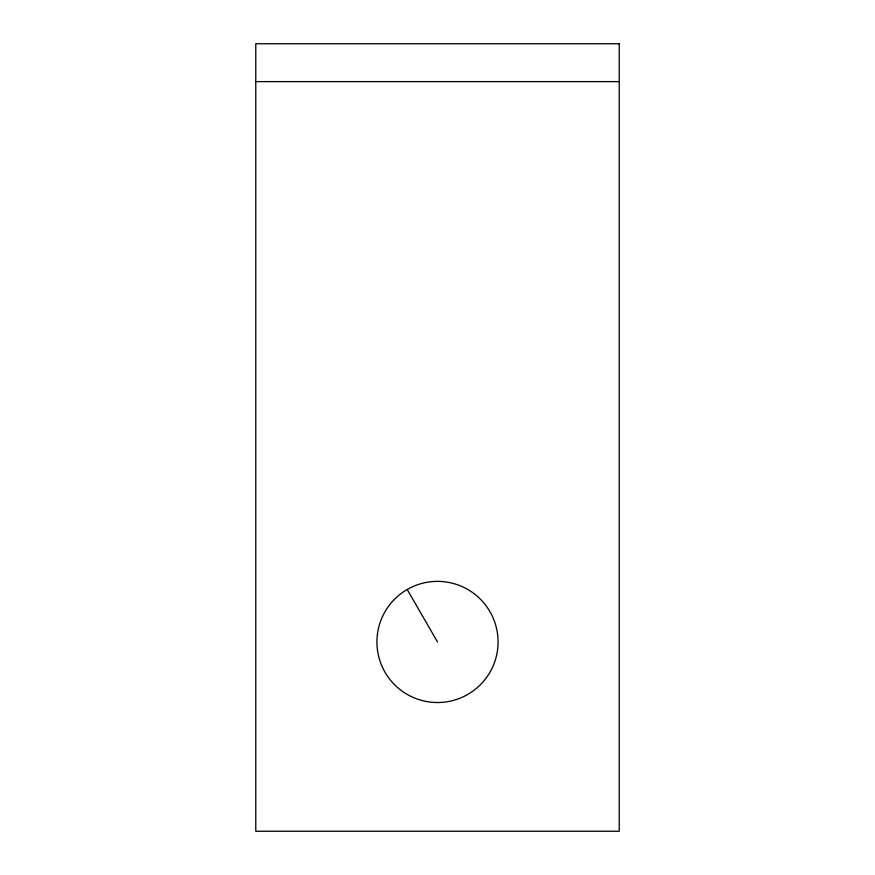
<?xml version="1.0" encoding="UTF-8"?>
<svg xmlns="http://www.w3.org/2000/svg" width="875" height="875" viewBox="0 0 875 875"><rect width="100%" height="100%" fill="white"/><g stroke="black" fill="none" stroke-linecap="round" stroke-linejoin="round"><path stroke-width="1.31" d="M255.773 81.616L619.227 81.616M407.214 589.488A60.572 60.572 0 0 1 498.072 641.944A60.572 60.572 0 0 1 407.214 694.411A60.572 60.572 0 0 1 407.214 589.488L437.5 641.944M619.227 43.75L255.773 43.75L255.773 831.25L619.227 831.25L619.227 43.75"/></g></svg>
